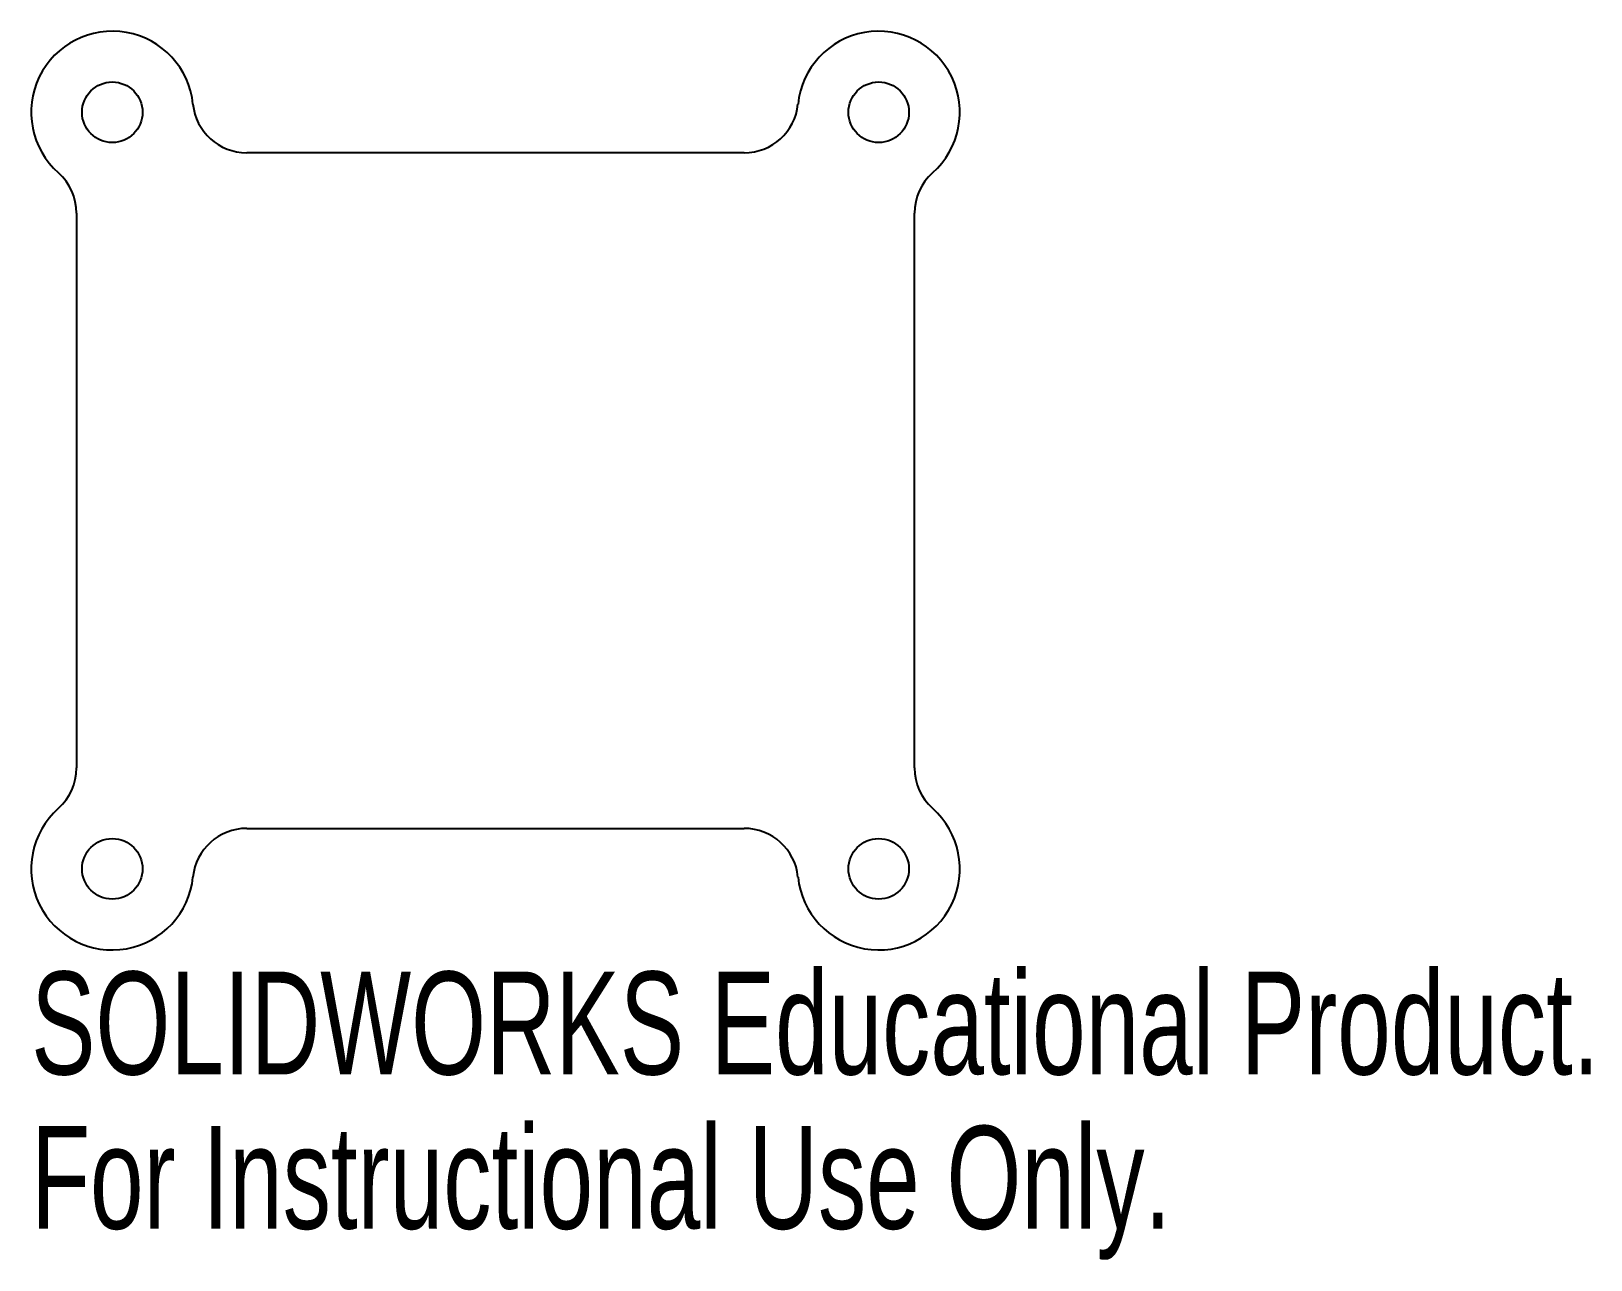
# Model space of a CAD drawing. Header units: inches. Extents: x -0.47 to 2.41, y -1.67 to 0.6.
import ezdxf

# ---------------------------------------------------------------- set-up
doc = ezdxf.new("R2010")
doc.units = ezdxf.units.IN
doc.header["$MEASUREMENT"] = 0
doc.styles.add('SLDTEXTSTYLE0', font='TXT', dxfattribs={"width": 0.7})

msp = doc.modelspace()

# ---------------------------------------------------------------- linework, layer by layer
at = {"color": 7, "linetype": 'Continuous', "lineweight": 25}
for p, q in [((0.8438, 0.3794), (-0.0762, 0.3794)), ((-0.3912, 0.2676), (-0.3912, -0.7588)), ((1.1588, -0.7588), (1.1588, 0.2676)), ((-0.0762, -0.8706), (0.8438, -0.8706))]:
    msp.add_line(p, q, dxfattribs=at)
for centre in [(-0.3249, 0.4543), (1.0926, 0.4543), (-0.3249, -0.9455), (1.0926, -0.9455)]:
    msp.add_circle(centre, 0.056, dxfattribs=at)
for centre, radius, start, end in [((-0.3249, 0.4543), 0.15, 5.7647, 228.3118), ((1.0926, 0.4543), 0.15, 311.6882, 174.2353), ((-0.0762, 0.4794), 0.1, 185.7647, 270), ((0.8438, 0.4794), 0.1, 270, 354.2353), ((-0.4912, 0.2676), 0.1, 0, 48.3118), ((1.2588, 0.2676), 0.1, 131.6882, 180), ((-0.4912, -0.7588), 0.1, 311.6882, 0), ((1.2588, -0.7588), 0.1, 180, 228.3118), ((-0.3249, -0.9455), 0.15, 131.6882, 354.2353), ((1.0926, -0.9455), 0.15, 185.7647, 48.3118), ((-0.0762, -0.9706), 0.1, 90, 174.2353), ((0.8438, -0.9706), 0.1, 5.7647, 90)]:
    msp.add_arc(centre, radius, start, end, dxfattribs=at)

# ---------------------------------------------------------------- texts
at = {"color": 7, "linetype": 'Continuous', "char_height": 0.1903, "attachment_point": 1, "style": 'SLDTEXTSTYLE0'}
for s, insert in [('SOLIDWORKS Educational Product.', (-0.4749, -1.1356)), ('For Instructional Use Only.', (-0.4749, -1.4211))]:
    msp.add_mtext(s, dxfattribs=dict(at, insert=insert))

doc.saveas('drawing.dxf')
